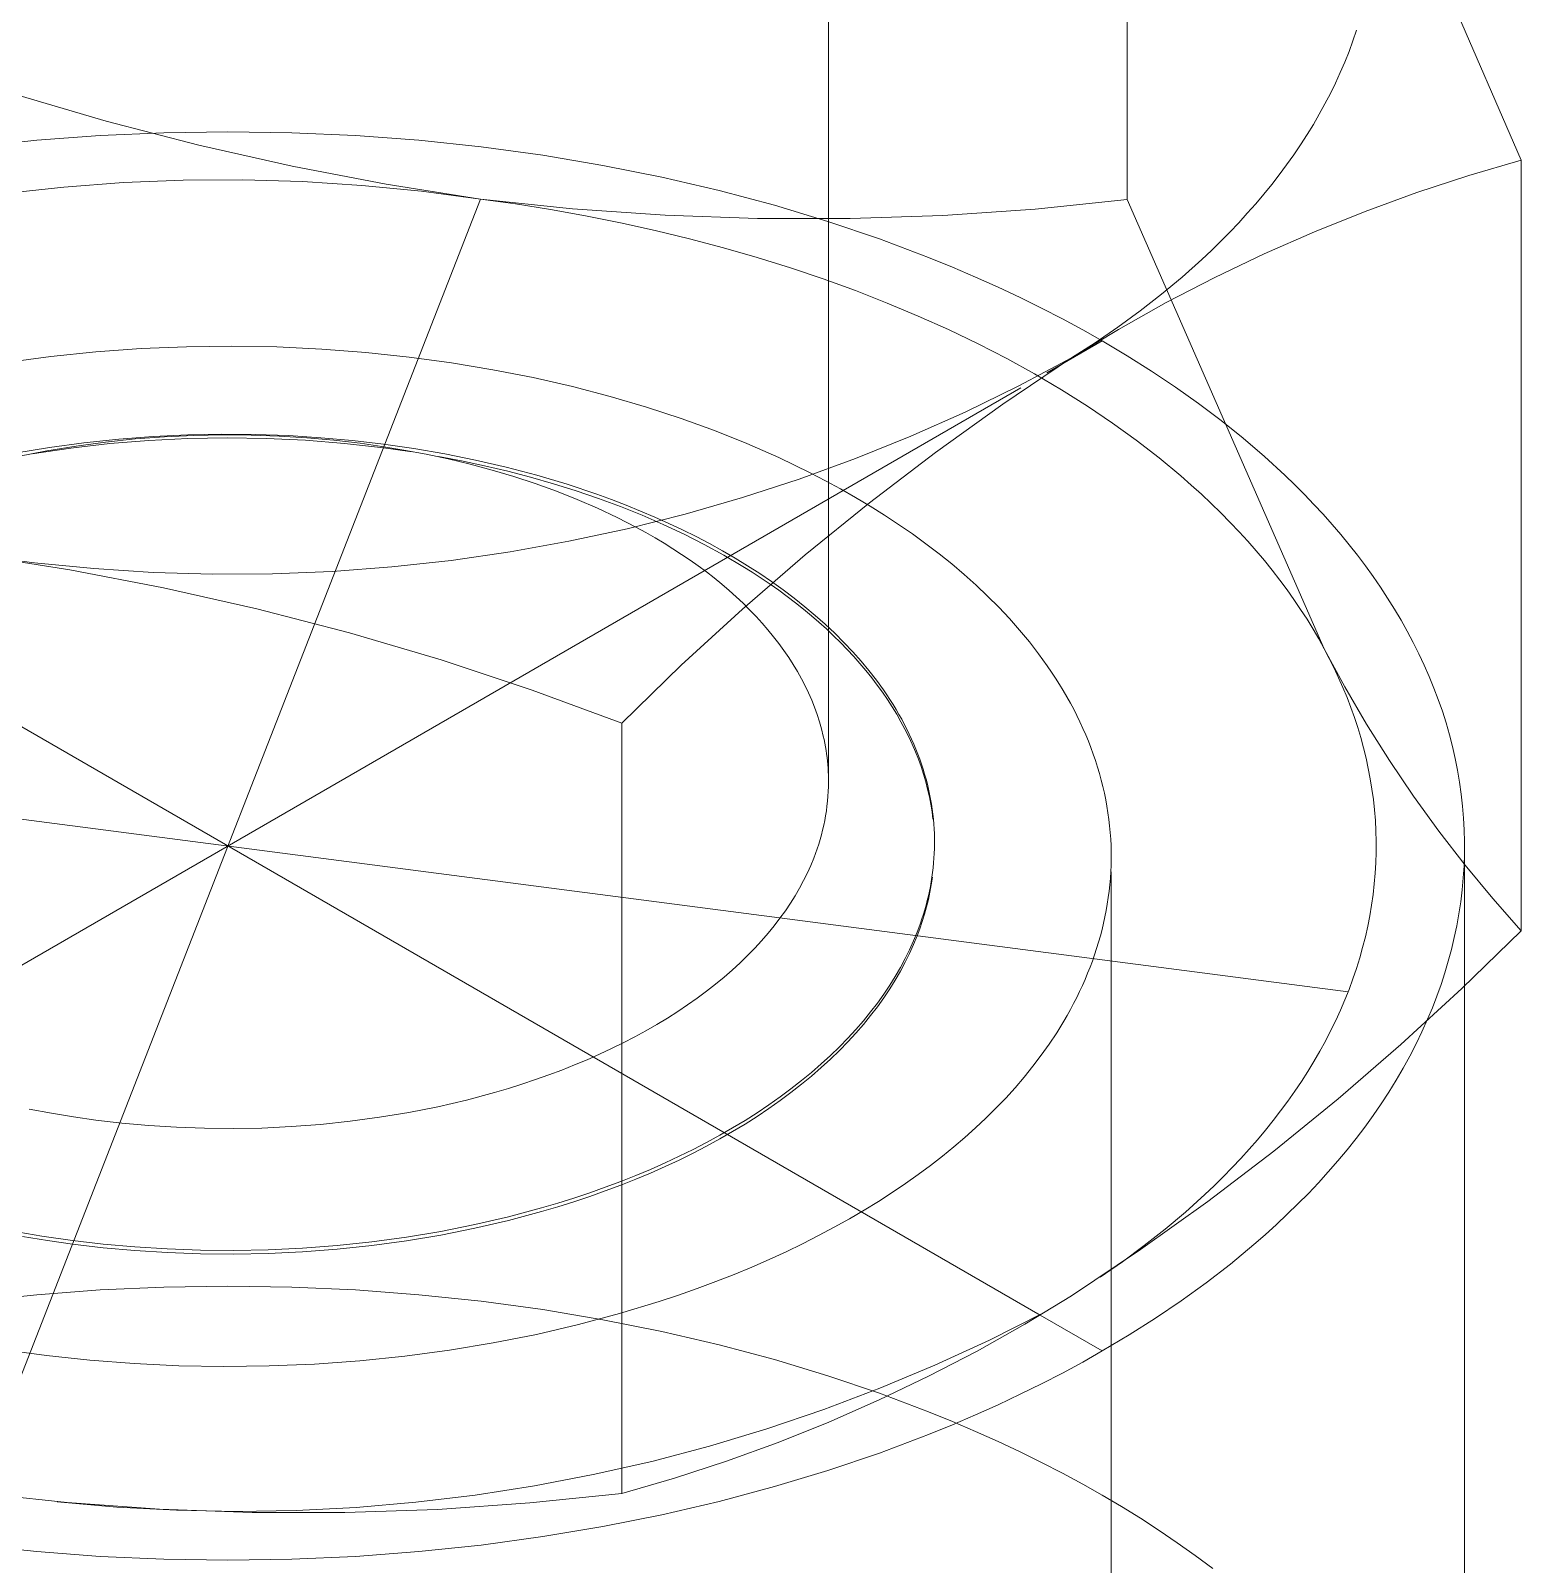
# Model space of a CAD drawing. Header units: inches. Extents: x -14 to 184, y -4 to 134.
# Drawn here: x 175.6001 to 175.9323, y 62.6369 to 62.9785 of the extents above; entities that cross this region are included whole.
import ezdxf

# ---------------------------------------------------------------- set-up
doc = ezdxf.new("R2010")
doc.units = ezdxf.units.IN
doc.linetypes.add('HIDDEN', pattern=[1.905, 1.27, -0.635])
doc.layers.add('ZANO_R', color=7, linetype='Continuous', lineweight=0)
doc.layers.add('ZANO_R_przerywana', color=250, linetype='HIDDEN', lineweight=0)

msp = doc.modelspace()

# ---------------------------------------------------------------- linework, layer by layer
at = {"layer": 'ZANO_R'}
for p, q in [((175.7779, 63.13464), (175.7779, 62.81123)), ((175.84448, 63.11254), (175.84448, 62.94092)), ((175.93229, 62.94965), (175.89073, 63.04535)), ((175.89476, 62.97625), (175.89389, 62.97389)), ((175.89556, 62.97862), (175.89476, 62.97625)), ((175.89389, 62.97389), (175.89295, 62.97153)), ((175.89194, 62.96919), (175.89087, 62.96685)), ((175.89295, 62.97153), (175.89194, 62.96919)), ((175.89087, 62.96685), (175.88973, 62.96453)), ((175.61692, 62.95839), (175.59648, 62.96442)), ((175.88853, 62.96222), (175.88727, 62.95992)), ((175.88973, 62.96453), (175.88853, 62.96222)), ((175.88727, 62.95992), (175.88594, 62.95763)), ((175.61558, 62.95517), (175.62978, 62.9558)), ((175.63756, 62.95303), (175.61692, 62.95839)), ((175.62978, 62.9558), (175.64404, 62.95602)), ((175.64404, 62.95602), (175.6583, 62.9558)), ((175.6583, 62.9558), (175.6725, 62.95517)), ((175.88454, 62.95537), (175.88309, 62.95311)), ((175.88594, 62.95763), (175.88454, 62.95537)), ((175.58757, 62.95264), (175.60149, 62.95411)), ((175.60149, 62.95411), (175.61558, 62.95517)), ((175.65836, 62.94835), (175.63756, 62.95303)), ((175.6725, 62.95517), (175.68659, 62.95411)), ((175.68659, 62.95411), (175.70051, 62.95264)), ((175.70051, 62.95264), (175.71421, 62.95077)), ((175.88309, 62.95311), (175.88157, 62.95087)), ((175.71421, 62.95077), (175.72764, 62.94852)), ((175.72764, 62.94852), (175.74075, 62.9459)), ((175.87999, 62.94865), (175.87836, 62.94645)), ((175.88157, 62.95087), (175.87999, 62.94865)), ((175.92057, 62.94624), (175.93229, 62.94965)), ((175.93229, 62.77803), (175.93229, 62.94965)), ((175.62077, 62.94468), (175.63406, 62.94521)), ((175.63406, 62.94521), (175.64736, 62.94529)), ((175.64736, 62.94529), (175.66065, 62.94491)), ((175.67929, 62.94435), (175.65836, 62.94835)), ((175.74075, 62.9459), (175.7535, 62.94293)), ((175.87836, 62.94645), (175.87666, 62.94427)), ((175.90897, 62.94245), (175.92057, 62.94624)), ((175.59428, 62.94224), (175.6075, 62.94368)), ((175.6075, 62.94368), (175.62077, 62.94468)), ((175.66065, 62.94491), (175.67393, 62.94407)), ((175.67393, 62.94407), (175.68717, 62.94278)), ((175.70035, 62.94103), (175.67929, 62.94435)), ((175.68717, 62.94278), (175.70035, 62.94103)), ((175.7535, 62.94293), (175.76585, 62.93963)), ((175.87491, 62.94211), (175.87309, 62.93997)), ((175.87666, 62.94427), (175.87491, 62.94211)), ((175.8975, 62.93828), (175.90897, 62.94245)), ((175.58773, 62.65278), (175.70035, 62.94103)), ((175.70035, 62.94103), (175.70816, 62.93994)), ((175.72088, 62.93886), (175.70035, 62.94103)), ((175.70816, 62.93994), (175.71596, 62.9387)), ((175.71596, 62.9387), (175.72375, 62.9373)), ((175.74147, 62.93741), (175.72088, 62.93886)), ((175.76585, 62.93963), (175.77777, 62.93603)), ((175.82395, 62.93878), (175.80336, 62.93736)), ((175.84448, 62.94092), (175.82395, 62.93878)), ((175.84448, 62.94092), (175.88839, 62.84081)), ((175.87309, 62.93997), (175.87123, 62.93784)), ((175.88617, 62.93374), (175.8975, 62.93828)), ((175.72375, 62.9373), (175.73151, 62.93575)), ((175.73151, 62.93575), (175.73923, 62.93405)), ((175.76209, 62.93667), (175.74147, 62.93741)), ((175.78273, 62.93666), (175.76209, 62.93667)), ((175.77777, 62.93603), (175.78923, 62.93215)), ((175.80336, 62.93736), (175.78273, 62.93666)), ((175.8693, 62.93575), (175.86733, 62.93367)), ((175.87123, 62.93784), (175.8693, 62.93575)), ((175.73923, 62.93405), (175.74689, 62.93219)), ((175.74689, 62.93219), (175.75449, 62.93018)), ((175.78923, 62.93215), (175.8002, 62.92801)), ((175.8653, 62.93162), (175.86322, 62.92959)), ((175.86733, 62.93367), (175.8653, 62.93162)), ((175.87499, 62.92884), (175.88617, 62.93374)), ((175.75449, 62.93018), (175.76201, 62.92802)), ((175.76201, 62.92802), (175.76943, 62.9257)), ((175.8002, 62.92801), (175.8055, 62.92585)), ((175.86322, 62.92959), (175.86109, 62.92758)), ((175.86398, 62.92356), (175.87499, 62.92884)), ((175.76943, 62.9257), (175.77674, 62.92323)), ((175.8055, 62.92585), (175.81067, 62.92364)), ((175.86109, 62.92758), (175.85668, 62.92365)), ((175.77674, 62.92323), (175.78394, 62.92062)), ((175.81067, 62.92364), (175.81571, 62.92138)), ((175.81571, 62.92138), (175.82061, 62.91907)), ((175.85668, 62.92365), (175.85209, 62.91982)), ((175.85315, 62.91794), (175.86398, 62.92356)), ((175.78394, 62.92062), (175.79099, 62.91786)), ((175.79099, 62.91786), (175.7979, 62.91496)), ((175.82061, 62.91907), (175.82539, 62.91671)), ((175.84251, 62.91196), (175.85315, 62.91794)), ((175.85209, 62.91982), (175.84732, 62.9161)), ((175.7979, 62.91496), (175.80465, 62.91193)), ((175.82539, 62.91671), (175.83003, 62.91432)), ((175.83003, 62.91432), (175.83454, 62.91188)), ((175.84732, 62.9161), (175.84239, 62.9125)), ((175.80465, 62.91193), (175.81123, 62.90876)), ((175.83207, 62.90563), (175.84251, 62.91196)), ((175.83454, 62.91188), (175.83891, 62.90941)), ((175.84239, 62.9125), (175.8373, 62.909)), ((175.61462, 62.90697), (175.62471, 62.90769)), ((175.62471, 62.90769), (175.63484, 62.90812)), ((175.63484, 62.90812), (175.64494, 62.90824)), ((175.64494, 62.90824), (175.65499, 62.90807)), ((175.65499, 62.90807), (175.66495, 62.9076)), ((175.66495, 62.9076), (175.67477, 62.90685)), ((175.81123, 62.90876), (175.81762, 62.90547)), ((175.82654, 62.90227), (175.83891, 62.90941)), ((175.8373, 62.909), (175.83207, 62.90563)), ((175.83891, 62.90941), (175.84445, 62.90612)), ((175.59466, 62.90461), (175.60459, 62.90594)), ((175.60459, 62.90594), (175.61462, 62.90697)), ((175.67477, 62.90685), (175.68443, 62.90582)), ((175.68443, 62.90582), (175.69389, 62.90454)), ((175.69389, 62.90454), (175.70312, 62.903)), ((175.81673, 62.89534), (175.83207, 62.90563)), ((175.81762, 62.90547), (175.82382, 62.90205)), ((175.83207, 62.90563), (175.82032, 62.8994)), ((175.84445, 62.90612), (175.84988, 62.9027)), ((175.46426, 62.9007), (175.82506, 62.6924)), ((175.70312, 62.903), (175.71211, 62.90123)), ((175.71211, 62.90123), (175.72081, 62.89924)), ((175.82382, 62.90205), (175.82982, 62.89852)), ((175.84988, 62.9027), (175.8552, 62.89915)), ((175.45318, 62.68671), (175.82079, 62.89895)), ((175.72081, 62.89924), (175.72922, 62.89705)), ((175.82032, 62.8994), (175.80836, 62.89358)), ((175.82982, 62.89852), (175.8356, 62.89487)), ((175.8552, 62.89915), (175.86038, 62.89547)), ((175.72922, 62.89705), (175.73731, 62.89467)), ((175.73731, 62.89467), (175.74508, 62.89213)), ((175.80171, 62.88459), (175.81673, 62.89534)), ((175.8356, 62.89487), (175.84115, 62.89113)), ((175.86038, 62.89547), (175.86543, 62.89166)), ((175.74508, 62.89213), (175.75251, 62.88943)), ((175.80836, 62.89358), (175.79621, 62.88818)), ((175.84115, 62.89113), (175.84648, 62.88729)), ((175.86543, 62.89166), (175.87032, 62.88773)), ((175.61679, 62.88689), (175.61023, 62.886)), ((175.61971, 62.88755), (175.61198, 62.88674)), ((175.62336, 62.88758), (175.61679, 62.88689)), ((175.62643, 62.88725), (175.61773, 62.88654)), ((175.62742, 62.88813), (175.61971, 62.88755)), ((175.62992, 62.88808), (175.62336, 62.88758)), ((175.63515, 62.88768), (175.62643, 62.88725)), ((175.63509, 62.8885), (175.62742, 62.88813)), ((175.63643, 62.88838), (175.62992, 62.88808)), ((175.64267, 62.88864), (175.63509, 62.8885)), ((175.64387, 62.88783), (175.63515, 62.88768)), ((175.64288, 62.88851), (175.63643, 62.88838)), ((175.65016, 62.88857), (175.64267, 62.88864)), ((175.64924, 62.88845), (175.64288, 62.88851)), ((175.6526, 62.88769), (175.64387, 62.88783)), ((175.65551, 62.88823), (175.64924, 62.88845)), ((175.65753, 62.88831), (175.65016, 62.88857)), ((175.66132, 62.88728), (175.6526, 62.88769)), ((175.66164, 62.88784), (175.65551, 62.88823)), ((175.66475, 62.88785), (175.65753, 62.88831)), ((175.67002, 62.88658), (175.66132, 62.88728)), ((175.66765, 62.8873), (175.66164, 62.88784)), ((175.67181, 62.88722), (175.66475, 62.88785)), ((175.6735, 62.88661), (175.66765, 62.8873)), ((175.67869, 62.88641), (175.67181, 62.88722)), ((175.75251, 62.88943), (175.75973, 62.88655)), ((175.79621, 62.88818), (175.78388, 62.88319)), ((175.84648, 62.88729), (175.85156, 62.88336)), ((175.87032, 62.88773), (175.87505, 62.88367)), ((175.60427, 62.88569), (175.59659, 62.88442)), ((175.60371, 62.88492), (175.59724, 62.88363)), ((175.60906, 62.88554), (175.60042, 62.88427)), ((175.61023, 62.886), (175.60371, 62.88492)), ((175.61198, 62.88674), (175.60427, 62.88569)), ((175.61773, 62.88654), (175.60906, 62.88554)), ((175.67869, 62.8856), (175.67002, 62.88658)), ((175.67838, 62.88592), (175.6735, 62.88661)), ((175.68329, 62.88511), (175.67838, 62.88592)), ((175.68551, 62.88543), (175.67869, 62.88641)), ((175.68509, 62.88468), (175.67869, 62.8856)), ((175.68821, 62.88418), (175.68329, 62.88511)), ((175.69236, 62.88426), (175.68551, 62.88543)), ((175.69313, 62.88313), (175.68821, 62.88418)), ((175.69611, 62.88271), (175.69096, 62.8837)), ((175.69922, 62.88288), (175.69236, 62.88426)), ((175.75973, 62.88655), (175.76683, 62.88342)), ((175.78702, 62.87338), (175.80171, 62.88459)), ((175.87505, 62.88367), (175.8796, 62.8795)), ((175.69803, 62.88194), (175.69313, 62.88313)), ((175.70126, 62.88161), (175.69611, 62.88271)), ((175.70291, 62.88063), (175.69803, 62.88194)), ((175.70607, 62.88129), (175.69922, 62.88288)), ((175.7064, 62.88039), (175.70126, 62.88161)), ((175.70775, 62.87919), (175.70291, 62.88063)), ((175.71288, 62.8795), (175.70607, 62.88129)), ((175.71151, 62.87906), (175.7064, 62.88039)), ((175.76683, 62.88342), (175.77034, 62.88177)), ((175.77034, 62.88177), (175.7738, 62.88006)), ((175.78388, 62.88319), (175.77138, 62.87863)), ((175.7738, 62.88006), (175.77722, 62.87828)), ((175.85156, 62.88336), (175.85641, 62.87934)), ((175.71254, 62.87762), (175.70775, 62.87919)), ((175.7166, 62.8776), (175.71151, 62.87906)), ((175.71725, 62.87593), (175.71254, 62.87762)), ((175.71963, 62.87748), (175.71288, 62.8795)), ((175.72163, 62.87602), (175.7166, 62.8776)), ((175.72628, 62.87526), (175.71963, 62.87748)), ((175.77138, 62.87863), (175.75874, 62.87451)), ((175.77722, 62.87828), (175.78059, 62.87645)), ((175.85641, 62.87934), (175.85873, 62.87731)), ((175.85873, 62.87731), (175.861, 62.87526)), ((175.8796, 62.8795), (175.8818, 62.87736)), ((175.8818, 62.87736), (175.88396, 62.8752)), ((175.72188, 62.8741), (175.71725, 62.87593)), ((175.72661, 62.87433), (175.72163, 62.87602)), ((175.72641, 62.87214), (175.72188, 62.8741)), ((175.72956, 62.87407), (175.72628, 62.87526)), ((175.73152, 62.87251), (175.72661, 62.87433)), ((175.73281, 62.87282), (175.72956, 62.87407)), ((175.75874, 62.87451), (175.74596, 62.87082)), ((175.77268, 62.86174), (175.78702, 62.87338)), ((175.78059, 62.87645), (175.78391, 62.87456)), ((175.78391, 62.87456), (175.78718, 62.87261)), ((175.861, 62.87526), (175.8632, 62.87319)), ((175.88396, 62.8752), (175.88606, 62.87301)), ((175.73083, 62.87007), (175.72641, 62.87214)), ((175.73298, 62.86898), (175.73083, 62.87007)), ((175.73635, 62.87057), (175.73152, 62.87251)), ((175.73602, 62.87152), (175.73281, 62.87282)), ((175.74596, 62.87082), (175.73306, 62.86757)), ((175.73918, 62.87017), (175.73602, 62.87152)), ((175.74108, 62.86851), (175.73635, 62.87057)), ((175.74231, 62.86877), (175.73918, 62.87017)), ((175.78718, 62.87261), (175.79038, 62.8706)), ((175.79038, 62.8706), (175.79352, 62.86854)), ((175.8632, 62.87319), (175.86534, 62.8711)), ((175.86534, 62.8711), (175.86741, 62.869)), ((175.88606, 62.87301), (175.88811, 62.87079)), ((175.88811, 62.87079), (175.89011, 62.86855)), ((175.73306, 62.86757), (175.72006, 62.86477)), ((175.73511, 62.86787), (175.73298, 62.86898)), ((175.7372, 62.86672), (175.73511, 62.86787)), ((175.73925, 62.86555), (175.7372, 62.86672)), ((175.7457, 62.86634), (175.74108, 62.86851)), ((175.74538, 62.86732), (175.74231, 62.86877)), ((175.7484, 62.86581), (175.74538, 62.86732)), ((175.79352, 62.86854), (175.7966, 62.86642)), ((175.7966, 62.86642), (175.7996, 62.86424)), ((175.86741, 62.869), (175.86941, 62.86689)), ((175.86941, 62.86689), (175.87136, 62.86477)), ((175.89011, 62.86855), (175.89206, 62.86628)), ((175.72006, 62.86477), (175.70696, 62.86242)), ((175.74126, 62.86435), (175.73925, 62.86555)), ((175.74323, 62.86312), (175.74126, 62.86435)), ((175.74516, 62.86187), (175.74323, 62.86312)), ((175.75021, 62.86406), (175.7457, 62.86634)), ((175.75136, 62.86426), (175.7484, 62.86581)), ((175.75458, 62.86166), (175.75021, 62.86406)), ((175.75427, 62.86266), (175.75136, 62.86426)), ((175.7996, 62.86424), (175.80252, 62.86201)), ((175.87136, 62.86477), (175.87323, 62.86263)), ((175.89206, 62.86628), (175.89395, 62.86398)), ((175.89395, 62.86398), (175.89578, 62.86166)), ((175.58773, 62.86172), (175.60879, 62.85841)), ((175.60092, 62.85998), (175.58773, 62.86172)), ((175.61415, 62.85868), (175.60092, 62.85998)), ((175.6938, 62.86052), (175.68058, 62.85907)), ((175.70696, 62.86242), (175.6938, 62.86052)), ((175.74704, 62.86059), (175.74516, 62.86187)), ((175.74888, 62.85928), (175.74704, 62.86059)), ((175.75711, 62.86101), (175.75427, 62.86266)), ((175.75881, 62.85916), (175.75458, 62.86166)), ((175.75988, 62.85931), (175.75711, 62.86101)), ((175.7587, 62.84967), (175.77268, 62.86174)), ((175.80252, 62.86201), (175.80536, 62.85972)), ((175.80536, 62.85972), (175.80812, 62.85738)), ((175.87323, 62.86263), (175.87504, 62.86048)), ((175.87504, 62.86048), (175.87679, 62.85832)), ((175.89578, 62.86166), (175.89755, 62.85931)), ((175.60879, 62.85841), (175.62973, 62.85441)), ((175.62743, 62.85785), (175.61415, 62.85868)), ((175.64072, 62.85747), (175.62743, 62.85785)), ((175.65402, 62.85754), (175.64072, 62.85747)), ((175.66731, 62.85808), (175.65402, 62.85754)), ((175.68058, 62.85907), (175.66731, 62.85808)), ((175.75067, 62.85795), (175.74888, 62.85928)), ((175.7524, 62.8566), (175.75067, 62.85795)), ((175.75409, 62.85522), (175.7524, 62.8566)), ((175.76087, 62.85787), (175.75881, 62.85916)), ((175.76259, 62.85757), (175.75988, 62.85931)), ((175.76288, 62.85656), (175.76087, 62.85787)), ((175.76522, 62.85579), (175.76259, 62.85757)), ((175.76486, 62.85522), (175.76288, 62.85656)), ((175.80812, 62.85738), (175.81079, 62.85499)), ((175.87679, 62.85832), (175.87847, 62.85615)), ((175.87847, 62.85615), (175.88008, 62.85398)), ((175.89755, 62.85931), (175.89926, 62.85694)), ((175.89926, 62.85694), (175.90091, 62.85454)), ((175.62973, 62.85441), (175.65052, 62.84973)), ((175.75573, 62.85382), (175.75409, 62.85522)), ((175.75732, 62.8524), (175.75573, 62.85382)), ((175.76679, 62.85386), (175.76486, 62.85522)), ((175.76777, 62.85397), (175.76522, 62.85579)), ((175.76868, 62.85248), (175.76679, 62.85386)), ((175.77025, 62.8521), (175.76777, 62.85397)), ((175.81079, 62.85499), (175.81336, 62.85256)), ((175.88008, 62.85398), (175.88163, 62.8518)), ((175.90091, 62.85454), (175.9025, 62.85213)), ((175.65052, 62.84973), (175.67116, 62.84437)), ((175.74508, 62.83719), (175.7587, 62.84967)), ((175.75885, 62.85097), (175.75732, 62.8524)), ((175.76032, 62.84951), (175.75885, 62.85097)), ((175.76174, 62.84803), (175.76032, 62.84951)), ((175.77052, 62.85107), (175.76868, 62.85248)), ((175.77264, 62.8502), (175.77025, 62.8521)), ((175.77232, 62.84964), (175.77052, 62.85107)), ((175.77407, 62.8482), (175.77232, 62.84964)), ((175.77495, 62.84826), (175.77264, 62.8502)), ((175.81336, 62.85256), (175.81584, 62.85007)), ((175.81584, 62.85007), (175.81822, 62.84754)), ((175.88163, 62.8518), (175.88311, 62.84961)), ((175.88311, 62.84961), (175.88453, 62.84741)), ((175.9025, 62.85213), (175.90402, 62.84969)), ((175.90402, 62.84969), (175.90548, 62.84723)), ((175.7631, 62.84654), (175.76174, 62.84803)), ((175.76441, 62.84504), (175.7631, 62.84654)), ((175.77577, 62.84673), (175.77407, 62.8482)), ((175.77717, 62.84629), (175.77495, 62.84826)), ((175.77742, 62.84524), (175.77577, 62.84673)), ((175.7793, 62.84428), (175.77717, 62.84629)), ((175.81822, 62.84754), (175.82049, 62.84497)), ((175.88453, 62.84741), (175.88588, 62.84522)), ((175.90548, 62.84723), (175.90688, 62.84475)), ((175.67116, 62.84437), (175.69161, 62.83834)), ((175.76565, 62.84352), (175.76441, 62.84504)), ((175.76684, 62.84198), (175.76565, 62.84352)), ((175.77903, 62.84373), (175.77742, 62.84524)), ((175.78058, 62.84221), (175.77903, 62.84373)), ((175.78134, 62.84225), (175.7793, 62.84428)), ((175.82049, 62.84497), (175.82266, 62.84236)), ((175.88588, 62.84522), (175.88716, 62.84301)), ((175.88716, 62.84301), (175.88839, 62.84081)), ((175.90688, 62.84475), (175.9082, 62.84225)), ((175.76797, 62.84044), (175.76684, 62.84198)), ((175.76903, 62.83888), (175.76797, 62.84044)), ((175.78207, 62.84067), (175.78058, 62.84221)), ((175.78329, 62.84018), (175.78134, 62.84225)), ((175.78352, 62.83912), (175.78207, 62.84067)), ((175.78515, 62.83809), (175.78329, 62.84018)), ((175.78491, 62.83755), (175.78352, 62.83912)), ((175.82266, 62.84236), (175.82472, 62.8397)), ((175.82472, 62.8397), (175.82666, 62.83701)), ((175.88839, 62.84081), (175.8895, 62.83868)), ((175.88839, 62.84081), (175.89294, 62.83235)), ((175.9082, 62.84225), (175.90946, 62.83973)), ((175.90946, 62.83973), (175.91065, 62.8372)), ((175.69161, 62.83834), (175.71185, 62.83164)), ((175.73186, 62.82429), (175.74508, 62.83719)), ((175.77004, 62.83732), (175.76903, 62.83888)), ((175.77099, 62.83574), (175.77004, 62.83732)), ((175.77187, 62.83416), (175.77099, 62.83574)), ((175.78625, 62.83596), (175.78491, 62.83755)), ((175.7869, 62.83598), (175.78515, 62.83809)), ((175.78753, 62.83437), (175.78625, 62.83596)), ((175.78856, 62.83384), (175.7869, 62.83598)), ((175.82666, 62.83701), (175.82759, 62.83565)), ((175.82759, 62.83565), (175.82849, 62.83429)), ((175.8895, 62.83868), (175.89057, 62.83653)), ((175.89057, 62.83653), (175.89158, 62.83436)), ((175.91065, 62.8372), (175.91177, 62.83465)), ((175.77269, 62.83257), (175.77187, 62.83416)), ((175.77345, 62.83098), (175.77269, 62.83257)), ((175.78876, 62.83276), (175.78753, 62.83437)), ((175.79012, 62.83168), (175.78856, 62.83384)), ((175.78993, 62.83114), (175.78876, 62.83276)), ((175.82849, 62.83429), (175.82936, 62.83291)), ((175.82936, 62.83291), (175.8302, 62.83153)), ((175.89158, 62.83436), (175.89255, 62.83218)), ((175.89294, 62.83235), (175.89777, 62.82405)), ((175.91177, 62.83465), (175.91281, 62.83208)), ((175.39441, 62.82942), (175.89367, 62.76439)), ((175.71185, 62.83164), (175.73186, 62.82429)), ((175.77415, 62.82939), (175.77345, 62.83098)), ((175.77479, 62.82779), (175.77415, 62.82939)), ((175.79105, 62.82951), (175.78993, 62.83114)), ((175.79087, 62.8306), (175.79012, 62.83168)), ((175.79158, 62.82951), (175.79087, 62.8306)), ((175.7921, 62.82787), (175.79105, 62.82951)), ((175.79228, 62.82842), (175.79158, 62.82951)), ((175.8302, 62.83153), (175.83101, 62.83014)), ((175.83101, 62.83014), (175.83179, 62.82875)), ((175.89255, 62.83218), (175.89345, 62.82998)), ((175.89345, 62.82998), (175.8943, 62.82777)), ((175.91281, 62.83208), (175.91379, 62.8295)), ((175.91379, 62.8295), (175.91469, 62.82691)), ((175.77537, 62.82619), (175.77479, 62.82779)), ((175.77588, 62.82459), (175.77537, 62.82619)), ((175.79311, 62.82623), (175.7921, 62.82787)), ((175.79294, 62.82732), (175.79228, 62.82842)), ((175.79359, 62.82622), (175.79294, 62.82732)), ((175.79405, 62.82458), (175.79311, 62.82623)), ((175.7942, 62.82512), (175.79359, 62.82622)), ((175.83179, 62.82875), (175.83254, 62.82735)), ((175.83254, 62.82735), (175.83326, 62.82594)), ((175.83326, 62.82594), (175.83394, 62.82452)), ((175.8943, 62.82777), (175.8951, 62.82554)), ((175.8951, 62.82554), (175.89583, 62.82329)), ((175.91469, 62.82691), (175.91552, 62.8243)), ((175.73186, 62.65267), (175.73186, 62.82429)), ((175.77634, 62.82299), (175.77588, 62.82459)), ((175.77674, 62.82139), (175.77634, 62.82299)), ((175.79494, 62.82292), (175.79405, 62.82458)), ((175.79479, 62.82401), (175.7942, 62.82512)), ((175.79536, 62.82291), (175.79479, 62.82401)), ((175.79577, 62.82125), (175.79494, 62.82292)), ((175.7959, 62.8218), (175.79536, 62.82291)), ((175.83394, 62.82452), (175.8346, 62.8231)), ((175.8346, 62.8231), (175.83522, 62.82168)), ((175.89583, 62.82329), (175.89651, 62.82104)), ((175.89777, 62.82405), (175.90288, 62.81592)), ((175.91552, 62.8243), (175.91627, 62.82168)), ((175.77691, 62.82059), (175.77674, 62.82139)), ((175.77707, 62.81979), (175.77691, 62.82059)), ((175.77722, 62.819), (175.77707, 62.81979)), ((175.77735, 62.8182), (175.77722, 62.819)), ((175.79654, 62.81959), (175.79577, 62.82125)), ((175.79642, 62.82069), (175.7959, 62.8218)), ((175.79691, 62.81957), (175.79642, 62.82069)), ((175.79726, 62.81791), (175.79654, 62.81959)), ((175.79737, 62.81846), (175.79691, 62.81957)), ((175.83522, 62.82168), (175.83581, 62.82024)), ((175.83581, 62.82024), (175.83637, 62.81881)), ((175.83637, 62.81881), (175.8369, 62.81737)), ((175.89651, 62.82104), (175.89713, 62.81877)), ((175.89713, 62.81877), (175.89769, 62.81648)), ((175.91627, 62.82168), (175.91695, 62.81905)), ((175.91695, 62.81905), (175.91755, 62.81642)), ((175.77747, 62.81741), (175.77735, 62.8182)), ((175.77757, 62.81662), (175.77747, 62.81741)), ((175.77766, 62.81583), (175.77757, 62.81662)), ((175.77774, 62.81504), (175.77766, 62.81583)), ((175.79792, 62.81624), (175.79726, 62.81791)), ((175.79781, 62.81734), (175.79737, 62.81846)), ((175.79822, 62.81623), (175.79781, 62.81734)), ((175.79852, 62.81457), (175.79792, 62.81624)), ((175.79861, 62.81511), (175.79822, 62.81623)), ((175.8369, 62.81737), (175.83739, 62.81593)), ((175.83739, 62.81593), (175.83785, 62.81448)), ((175.89769, 62.81648), (175.89819, 62.81419)), ((175.90288, 62.81592), (175.90825, 62.80796)), ((175.91755, 62.81642), (175.91808, 62.81377)), ((175.7778, 62.81425), (175.77774, 62.81504)), ((175.77784, 62.81346), (175.7778, 62.81425)), ((175.77788, 62.81268), (175.77784, 62.81346)), ((175.77789, 62.8119), (175.77788, 62.81268)), ((175.79907, 62.81289), (175.79852, 62.81457)), ((175.79898, 62.814), (175.79861, 62.81511)), ((175.79932, 62.81288), (175.79898, 62.814)), ((175.79956, 62.81122), (175.79907, 62.81289)), ((175.79963, 62.81177), (175.79932, 62.81288)), ((175.79992, 62.81065), (175.79963, 62.81177)), ((175.83785, 62.81448), (175.83828, 62.81303)), ((175.83828, 62.81303), (175.83868, 62.81158)), ((175.89819, 62.81419), (175.89863, 62.81189)), ((175.89863, 62.81189), (175.899, 62.80957)), ((175.91808, 62.81377), (175.91853, 62.81112)), ((175.77777, 62.80797), (175.77784, 62.80906)), ((175.77784, 62.80906), (175.77788, 62.81014)), ((175.77788, 62.81014), (175.7779, 62.81123)), ((175.79999, 62.80954), (175.79956, 62.81122)), ((175.80019, 62.80954), (175.79992, 62.81065)), ((175.80037, 62.80787), (175.79999, 62.80954)), ((175.80043, 62.80843), (175.80019, 62.80954)), ((175.80064, 62.80731), (175.80043, 62.80843)), ((175.83868, 62.81158), (175.83904, 62.81012)), ((175.83904, 62.81012), (175.83938, 62.80867)), ((175.83938, 62.80867), (175.83967, 62.80721)), ((175.899, 62.80957), (175.89932, 62.80725)), ((175.91853, 62.81112), (175.9189, 62.80846)), ((175.9189, 62.80846), (175.9192, 62.80579)), ((175.77742, 62.80472), (175.77756, 62.8058)), ((175.77756, 62.8058), (175.77768, 62.80689)), ((175.77768, 62.80689), (175.77777, 62.80797)), ((175.8007, 62.8062), (175.80037, 62.80787)), ((175.80083, 62.80621), (175.80064, 62.80731)), ((175.80097, 62.80454), (175.8007, 62.8062)), ((175.801, 62.8051), (175.80083, 62.80621)), ((175.80115, 62.80399), (175.801, 62.8051)), ((175.83967, 62.80721), (175.83994, 62.80575)), ((175.83994, 62.80575), (175.84017, 62.80429)), ((175.89932, 62.80725), (175.89957, 62.80492)), ((175.89957, 62.80492), (175.89976, 62.80258)), ((175.90825, 62.80796), (175.91388, 62.80018)), ((175.9192, 62.80579), (175.91942, 62.80313)), ((175.77659, 62.80044), (175.77684, 62.8015)), ((175.77684, 62.8015), (175.77706, 62.80257)), ((175.77706, 62.80257), (175.77725, 62.80364)), ((175.77725, 62.80364), (175.77742, 62.80472)), ((175.80118, 62.80288), (175.80097, 62.80454)), ((175.80127, 62.80289), (175.80115, 62.80399)), ((175.80136, 62.80179), (175.80127, 62.80289)), ((175.80144, 62.80069), (175.80136, 62.80179)), ((175.84017, 62.80429), (175.84037, 62.80283)), ((175.84037, 62.80283), (175.84054, 62.80137)), ((175.89976, 62.80258), (175.89988, 62.80024)), ((175.91942, 62.80313), (175.91956, 62.80046)), ((175.77571, 62.79729), (175.77603, 62.79833)), ((175.77603, 62.79833), (175.77632, 62.79938)), ((175.77632, 62.79938), (175.77659, 62.80044)), ((175.80149, 62.7996), (175.80144, 62.80069)), ((175.80152, 62.79851), (175.80149, 62.7996)), ((175.80152, 62.79742), (175.80152, 62.79851)), ((175.84054, 62.80137), (175.84068, 62.79991)), ((175.84068, 62.79991), (175.84078, 62.79845)), ((175.84078, 62.79845), (175.84085, 62.79699)), ((175.89988, 62.80024), (175.89994, 62.79789)), ((175.91388, 62.80018), (175.91977, 62.79259)), ((175.91956, 62.80046), (175.91963, 62.79779)), ((175.77462, 62.79422), (175.77501, 62.79523)), ((175.77501, 62.79523), (175.77537, 62.79625)), ((175.77537, 62.79625), (175.77571, 62.79729)), ((175.8014, 62.79419), (175.80146, 62.79526)), ((175.80146, 62.79526), (175.8015, 62.79634)), ((175.8015, 62.79634), (175.80152, 62.79742)), ((175.84085, 62.79699), (175.84088, 62.79553)), ((175.84088, 62.79553), (175.84089, 62.79407)), ((175.89994, 62.79554), (175.89987, 62.79318)), ((175.89994, 62.79789), (175.89994, 62.79554)), ((175.91961, 62.79511), (175.91952, 62.79244)), ((175.91963, 62.79779), (175.91961, 62.79511)), ((175.91963, 62.53974), (175.91963, 62.7969)), ((175.77318, 62.79088), (175.77393, 62.79255)), ((175.77393, 62.79255), (175.77462, 62.79422)), ((175.80109, 62.79099), (175.80121, 62.79205)), ((175.80121, 62.79205), (175.80132, 62.79312)), ((175.80132, 62.79312), (175.8014, 62.79419)), ((175.84086, 62.79262), (175.8408, 62.79116)), ((175.84089, 62.79407), (175.84086, 62.79262)), ((175.89987, 62.79318), (175.89973, 62.79082)), ((175.91952, 62.79244), (175.91935, 62.78977)), ((175.91977, 62.79259), (175.92591, 62.7852)), ((175.77144, 62.78751), (175.77235, 62.7892)), ((175.77235, 62.7892), (175.77318, 62.79088)), ((175.80038, 62.7868), (175.80059, 62.78784)), ((175.8005, 62.7866), (175.8008, 62.78825)), ((175.80059, 62.78784), (175.80078, 62.78888)), ((175.80078, 62.78888), (175.80094, 62.78993)), ((175.8008, 62.78825), (175.80106, 62.78992)), ((175.80094, 62.78993), (175.80109, 62.79099)), ((175.84059, 62.78827), (175.84043, 62.78683)), ((175.84071, 62.78972), (175.84059, 62.78827)), ((175.8408, 62.79116), (175.84071, 62.78972)), ((175.84089, 62.79116), (175.84089, 62.70236)), ((175.89953, 62.78846), (175.89926, 62.7861)), ((175.89973, 62.79082), (175.89953, 62.78846)), ((175.91935, 62.78977), (175.91911, 62.78711)), ((175.76941, 62.78415), (175.77047, 62.78583)), ((175.77047, 62.78583), (175.77144, 62.78751)), ((175.79964, 62.78371), (175.79991, 62.78474)), ((175.79975, 62.78331), (175.80015, 62.78495)), ((175.79991, 62.78474), (175.80015, 62.78576)), ((175.80015, 62.78576), (175.80038, 62.7868)), ((175.80015, 62.78495), (175.8005, 62.7866)), ((175.84024, 62.78539), (175.84003, 62.78395)), ((175.84043, 62.78683), (175.84024, 62.78539)), ((175.89926, 62.7861), (175.89893, 62.78374)), ((175.91879, 62.78444), (175.91838, 62.78179)), ((175.91911, 62.78711), (175.91879, 62.78444)), ((175.92591, 62.7852), (175.93229, 62.77803)), ((175.76708, 62.78079), (175.76828, 62.78247)), ((175.76828, 62.78247), (175.76941, 62.78415)), ((175.79873, 62.78068), (175.79905, 62.78169)), ((175.7988, 62.78007), (175.7993, 62.78168)), ((175.79905, 62.78169), (175.79936, 62.7827)), ((175.7993, 62.78168), (175.79975, 62.78331)), ((175.79936, 62.7827), (175.79964, 62.78371)), ((175.8395, 62.7811), (175.83919, 62.77967)), ((175.83978, 62.78252), (175.8395, 62.7811)), ((175.84003, 62.78395), (175.83978, 62.78252)), ((175.89853, 62.78137), (175.89806, 62.77901)), ((175.89893, 62.78374), (175.89853, 62.78137)), ((175.91838, 62.78179), (175.91791, 62.77914)), ((175.76443, 62.77744), (175.76579, 62.77911)), ((175.76579, 62.77911), (175.76708, 62.78079)), ((175.79685, 62.77575), (175.79766, 62.77771)), ((175.79766, 62.77771), (175.79804, 62.7787)), ((175.79766, 62.7769), (175.79825, 62.77847)), ((175.79804, 62.7787), (175.79839, 62.77969)), ((175.79825, 62.77847), (175.7988, 62.78007)), ((175.79839, 62.77969), (175.79873, 62.78068)), ((175.83885, 62.77826), (175.83848, 62.77685)), ((175.83919, 62.77967), (175.83885, 62.77826)), ((175.89806, 62.77901), (175.89753, 62.77666)), ((175.91791, 62.77914), (175.91735, 62.77649)), ((175.93229, 62.77803), (175.91906, 62.76513)), ((175.75987, 62.77249), (175.76147, 62.77413)), ((175.76147, 62.77413), (175.76299, 62.77578)), ((175.76299, 62.77578), (175.76443, 62.77744)), ((175.79596, 62.77378), (175.79685, 62.77575)), ((175.79596, 62.77296), (175.79685, 62.77493)), ((175.79685, 62.77493), (175.79766, 62.7769)), ((175.83808, 62.77545), (175.83765, 62.77405)), ((175.83848, 62.77685), (175.83808, 62.77545)), ((175.89693, 62.7743), (175.89627, 62.77195)), ((175.89753, 62.77666), (175.89693, 62.7743)), ((175.91735, 62.77649), (175.91673, 62.77386)), ((175.75644, 62.76926), (175.7582, 62.77087)), ((175.7582, 62.77087), (175.75987, 62.77249)), ((175.79393, 62.76983), (175.79499, 62.7718)), ((175.79393, 62.76901), (175.79499, 62.77099)), ((175.79499, 62.7718), (175.79596, 62.77378)), ((175.79499, 62.77099), (175.79596, 62.77296)), ((175.8367, 62.77127), (175.83619, 62.7699)), ((175.83719, 62.77266), (175.8367, 62.77127)), ((175.83765, 62.77405), (175.83719, 62.77266)), ((175.89627, 62.77195), (175.89554, 62.76961)), ((175.91602, 62.77123), (175.91524, 62.76862)), ((175.91673, 62.77386), (175.91602, 62.77123)), ((175.7527, 62.76609), (175.75461, 62.76766)), ((175.75461, 62.76766), (175.75644, 62.76926)), ((175.79154, 62.76586), (175.79278, 62.76784)), ((175.79278, 62.76784), (175.79393, 62.76983)), ((175.79278, 62.76703), (175.79393, 62.76901)), ((175.83564, 62.76853), (175.83507, 62.76716)), ((175.83619, 62.7699), (175.83564, 62.76853)), ((175.89554, 62.76961), (175.89475, 62.76727)), ((175.91524, 62.76862), (175.91439, 62.76602)), ((175.74864, 62.763), (175.75071, 62.76453)), ((175.75071, 62.76453), (175.7527, 62.76609)), ((175.78879, 62.76191), (175.79021, 62.76388)), ((175.79021, 62.76388), (175.79154, 62.76586)), ((175.79021, 62.76307), (175.79154, 62.76505)), ((175.79154, 62.76505), (175.79278, 62.76703)), ((175.83385, 62.76446), (175.8332, 62.76313)), ((175.83447, 62.76581), (175.83385, 62.76446)), ((175.83507, 62.76716), (175.83447, 62.76581)), ((175.89389, 62.76494), (175.89296, 62.76262)), ((175.89475, 62.76727), (175.89389, 62.76494)), ((175.91906, 62.76513), (175.90545, 62.75264)), ((175.91439, 62.76602), (175.91346, 62.76343)), ((175.74429, 62.76001), (175.7465, 62.76149)), ((175.7465, 62.76149), (175.74864, 62.763)), ((175.78728, 62.75994), (175.78879, 62.76191)), ((175.78728, 62.75912), (175.78879, 62.76109)), ((175.78879, 62.76109), (175.79021, 62.76307)), ((175.83182, 62.76048), (175.83109, 62.75917)), ((175.83252, 62.7618), (175.83182, 62.76048)), ((175.8332, 62.76313), (175.83252, 62.7618)), ((175.89296, 62.76262), (175.89197, 62.76031)), ((175.91246, 62.76085), (175.91139, 62.75829)), ((175.91346, 62.76343), (175.91246, 62.76085)), ((175.73722, 62.75574), (175.73964, 62.75713)), ((175.73964, 62.75713), (175.742, 62.75856)), ((175.742, 62.75856), (175.74429, 62.76001)), ((175.78398, 62.75602), (175.78568, 62.75798)), ((175.78398, 62.75521), (175.78568, 62.75716)), ((175.78568, 62.75798), (175.78728, 62.75994)), ((175.78568, 62.75716), (175.78728, 62.75912)), ((175.83033, 62.75787), (175.82875, 62.75529)), ((175.83109, 62.75917), (175.83033, 62.75787)), ((175.89092, 62.75801), (175.8898, 62.75572)), ((175.89197, 62.76031), (175.89092, 62.75801)), ((175.91139, 62.75829), (175.91015, 62.75553)), ((175.73216, 62.75305), (175.73472, 62.75438)), ((175.73472, 62.75438), (175.73722, 62.75574)), ((175.78032, 62.75215), (175.7822, 62.75408)), ((175.7822, 62.75408), (175.78398, 62.75602)), ((175.7822, 62.75327), (175.78398, 62.75521)), ((175.82875, 62.75529), (175.82707, 62.75276)), ((175.8898, 62.75572), (175.88862, 62.75344)), ((175.91015, 62.75553), (175.90883, 62.7528)), ((175.72411, 62.74929), (175.72685, 62.75051)), ((175.72685, 62.75051), (175.72954, 62.75176)), ((175.72954, 62.75176), (175.73216, 62.75305)), ((175.77628, 62.74835), (175.77834, 62.75024)), ((175.77834, 62.75024), (175.78032, 62.75215)), ((175.77834, 62.74942), (175.78032, 62.75134)), ((175.78032, 62.75134), (175.7822, 62.75327)), ((175.8253, 62.75027), (175.82345, 62.74782)), ((175.82707, 62.75276), (175.8253, 62.75027)), ((175.88738, 62.75117), (175.88607, 62.74892)), ((175.88862, 62.75344), (175.88738, 62.75117)), ((175.90545, 62.75264), (175.89147, 62.74057)), ((175.90883, 62.7528), (175.90743, 62.75008)), ((175.71555, 62.74589), (175.71845, 62.74698)), ((175.71845, 62.74698), (175.7213, 62.74812)), ((175.7213, 62.74812), (175.72411, 62.74929)), ((175.77412, 62.74647), (175.77628, 62.74835)), ((175.77412, 62.74565), (175.77628, 62.74753)), ((175.77628, 62.74753), (175.77834, 62.74942)), ((175.82345, 62.74782), (175.82151, 62.74541)), ((175.88607, 62.74892), (175.88471, 62.74668)), ((175.90595, 62.74739), (175.90439, 62.74472)), ((175.90743, 62.75008), (175.90595, 62.74739)), ((175.70655, 62.74289), (175.70959, 62.74384)), ((175.70959, 62.74384), (175.71259, 62.74485)), ((175.71259, 62.74485), (175.71555, 62.74589)), ((175.76953, 62.74279), (175.77187, 62.74462)), ((175.76953, 62.74197), (175.77187, 62.7438)), ((175.77187, 62.74462), (175.77412, 62.74647)), ((175.77187, 62.7438), (175.77412, 62.74565)), ((175.82151, 62.74541), (175.81949, 62.74305)), ((175.88328, 62.74445), (175.88179, 62.74225)), ((175.88471, 62.74668), (175.88328, 62.74445)), ((175.90439, 62.74472), (175.90275, 62.74207)), ((175.69084, 62.73882), (175.69722, 62.7403)), ((175.69722, 62.7403), (175.70348, 62.74198)), ((175.70348, 62.74198), (175.70655, 62.74289)), ((175.76458, 62.73921), (175.7671, 62.74099)), ((175.76458, 62.7384), (175.7671, 62.74017)), ((175.7671, 62.74099), (175.76953, 62.74279)), ((175.7671, 62.74017), (175.76953, 62.74197)), ((175.81739, 62.74074), (175.81522, 62.73847)), ((175.81949, 62.74305), (175.81739, 62.74074)), ((175.89147, 62.74057), (175.87712, 62.72893)), ((175.88024, 62.74006), (175.87864, 62.73788)), ((175.88179, 62.74225), (175.88024, 62.74006)), ((175.90275, 62.74207), (175.90104, 62.73945)), ((175.59977, 62.73829), (175.60473, 62.73735)), ((175.60473, 62.73735), (175.60967, 62.73653)), ((175.67785, 62.73645), (175.68438, 62.73753)), ((175.68438, 62.73753), (175.69084, 62.73882)), ((175.75929, 62.73576), (175.76198, 62.73747)), ((175.75929, 62.73494), (175.76198, 62.73665)), ((175.76198, 62.73747), (175.76458, 62.73921)), ((175.76198, 62.73665), (175.76458, 62.7384)), ((175.81522, 62.73847), (175.81298, 62.73626)), ((175.87864, 62.73788), (175.87698, 62.73573)), ((175.89925, 62.73686), (175.89739, 62.73429)), ((175.90104, 62.73945), (175.89925, 62.73686)), ((175.60967, 62.73653), (175.61459, 62.73584)), ((175.61459, 62.73584), (175.62044, 62.73515)), ((175.62044, 62.73515), (175.62644, 62.73461)), ((175.62644, 62.73461), (175.63258, 62.73423)), ((175.63258, 62.73423), (175.63884, 62.734)), ((175.63884, 62.734), (175.6452, 62.73395)), ((175.6452, 62.73395), (175.65165, 62.73407)), ((175.65165, 62.73407), (175.65817, 62.73437)), ((175.65817, 62.73437), (175.66472, 62.73487)), ((175.66472, 62.73487), (175.67129, 62.73556)), ((175.67129, 62.73556), (175.67785, 62.73645)), ((175.75366, 62.73244), (175.75651, 62.73408)), ((175.75366, 62.73163), (175.75651, 62.73327)), ((175.75651, 62.73408), (175.75929, 62.73576)), ((175.75651, 62.73327), (175.75929, 62.73494)), ((175.81068, 62.73409), (175.80831, 62.73197)), ((175.81298, 62.73626), (175.81068, 62.73409)), ((175.87526, 62.73359), (175.87348, 62.73147)), ((175.87698, 62.73573), (175.87526, 62.73359)), ((175.89739, 62.73429), (175.89547, 62.73175)), ((175.74771, 62.72928), (175.75072, 62.73084)), ((175.74771, 62.72846), (175.75072, 62.73002)), ((175.75072, 62.73084), (175.75366, 62.73244)), ((175.75072, 62.73002), (175.75366, 62.73163)), ((175.80586, 62.72988), (175.80331, 62.7278)), ((175.80831, 62.73197), (175.80586, 62.72988)), ((175.87348, 62.73147), (175.87166, 62.72938)), ((175.89547, 62.73175), (175.89347, 62.72924)), ((175.74146, 62.72629), (175.74462, 62.72776)), ((175.74146, 62.72547), (175.74462, 62.72694)), ((175.74462, 62.72776), (175.74771, 62.72928)), ((175.74462, 62.72694), (175.74771, 62.72846)), ((175.80331, 62.7278), (175.80066, 62.72574)), ((175.87712, 62.72893), (175.86243, 62.71773)), ((175.86977, 62.7273), (175.86784, 62.72525)), ((175.87166, 62.72938), (175.86977, 62.7273)), ((175.89141, 62.72676), (175.88928, 62.72431)), ((175.89347, 62.72924), (175.89141, 62.72676)), ((175.73158, 62.72214), (175.73494, 62.72347)), ((175.73494, 62.72347), (175.73823, 62.72486)), ((175.73494, 62.72266), (175.73823, 62.72404)), ((175.73823, 62.72486), (175.74146, 62.72629)), ((175.73823, 62.72404), (175.74146, 62.72547)), ((175.7979, 62.7237), (175.79504, 62.72167)), ((175.80066, 62.72574), (175.7979, 62.7237)), ((175.86585, 62.72322), (175.86382, 62.72121)), ((175.86784, 62.72525), (175.86585, 62.72322)), ((175.88928, 62.72431), (175.88708, 62.72189)), ((175.72116, 62.71845), (175.72469, 62.71963)), ((175.72469, 62.71963), (175.72816, 62.72086)), ((175.72469, 62.71881), (175.72816, 62.72004)), ((175.72816, 62.72086), (175.73158, 62.72214)), ((175.72816, 62.72004), (175.73158, 62.72132)), ((175.73158, 62.72132), (175.73494, 62.72266)), ((175.79207, 62.71968), (175.789, 62.7177)), ((175.79504, 62.72167), (175.79207, 62.71968)), ((175.86382, 62.72121), (175.86173, 62.71923)), ((175.88483, 62.71951), (175.88252, 62.71716)), ((175.88708, 62.72189), (175.88483, 62.71951)), ((175.7066, 62.71428), (175.71396, 62.71625)), ((175.71396, 62.71625), (175.71759, 62.71732)), ((175.71396, 62.71544), (175.71759, 62.71651)), ((175.71759, 62.71732), (175.72116, 62.71845)), ((175.71759, 62.71651), (175.72116, 62.71763)), ((175.72116, 62.71763), (175.72469, 62.71881)), ((175.789, 62.7177), (175.78583, 62.71575)), ((175.86243, 62.71773), (175.84741, 62.70698)), ((175.86173, 62.71923), (175.85742, 62.71534)), ((175.88252, 62.71716), (175.88014, 62.71484)), ((175.6991, 62.71254), (175.7066, 62.71428)), ((175.6991, 62.71172), (175.7066, 62.71346)), ((175.7066, 62.71346), (175.71396, 62.71544)), ((175.78255, 62.71384), (175.77918, 62.71195)), ((175.78583, 62.71575), (175.78255, 62.71384)), ((175.85742, 62.71534), (175.85292, 62.71155)), ((175.88014, 62.71484), (175.87772, 62.71255)), ((175.59572, 62.71118), (175.60257, 62.71001)), ((175.5983, 62.7099), (175.60385, 62.70899)), ((175.60257, 62.71001), (175.60939, 62.70903)), ((175.6761, 62.7087), (175.68382, 62.70975)), ((175.68382, 62.70975), (175.69149, 62.71103)), ((175.68382, 62.70893), (175.69149, 62.71021)), ((175.69149, 62.71103), (175.6991, 62.71254)), ((175.69149, 62.71021), (175.6991, 62.71172)), ((175.7757, 62.7101), (175.77212, 62.70829)), ((175.77918, 62.71195), (175.7757, 62.7101)), ((175.85292, 62.71155), (175.84825, 62.70786)), ((175.87523, 62.7103), (175.8727, 62.70809)), ((175.87772, 62.71255), (175.87523, 62.7103)), ((175.60385, 62.70899), (175.60939, 62.70821)), ((175.60939, 62.70903), (175.61627, 62.70822)), ((175.60939, 62.70821), (175.61627, 62.70741)), ((175.61627, 62.70822), (175.62333, 62.70759)), ((175.61627, 62.70741), (175.62333, 62.70677)), ((175.62333, 62.70759), (175.63055, 62.70713)), ((175.62333, 62.70677), (175.63055, 62.70632)), ((175.63055, 62.70713), (175.63792, 62.70687)), ((175.63055, 62.70632), (175.63792, 62.70605)), ((175.63792, 62.70687), (175.64541, 62.7068)), ((175.63792, 62.70605), (175.64541, 62.70599)), ((175.64541, 62.7068), (175.653, 62.70695)), ((175.64541, 62.70599), (175.653, 62.70613)), ((175.653, 62.70695), (175.66066, 62.70731)), ((175.653, 62.70613), (175.66066, 62.70649)), ((175.66066, 62.70731), (175.66837, 62.70789)), ((175.66066, 62.70649), (175.66837, 62.70707)), ((175.66837, 62.70789), (175.6761, 62.7087)), ((175.66837, 62.70707), (175.6761, 62.70789)), ((175.6761, 62.70789), (175.68382, 62.70893)), ((175.76845, 62.70651), (175.76467, 62.70478)), ((175.77212, 62.70829), (175.76845, 62.70651)), ((175.84741, 62.70698), (175.83207, 62.69669)), ((175.84825, 62.70786), (175.84342, 62.70428)), ((175.8727, 62.70809), (175.86748, 62.70377)), ((175.76081, 62.70309), (175.75685, 62.70145)), ((175.76467, 62.70478), (175.76081, 62.70309)), ((175.84342, 62.70428), (175.83843, 62.70082)), ((175.86748, 62.70377), (175.86208, 62.69959)), ((175.7528, 62.69986), (175.74866, 62.69832)), ((175.75685, 62.70145), (175.7528, 62.69986)), ((175.84089, 62.70236), (175.84089, 62.68555)), ((175.86208, 62.69959), (175.8565, 62.69556)), ((175.60149, 62.69694), (175.58757, 62.69548)), ((175.61558, 62.698), (175.60149, 62.69694)), ((175.62978, 62.69864), (175.61558, 62.698)), ((175.64404, 62.69885), (175.62978, 62.69864)), ((175.6583, 62.69864), (175.64404, 62.69885)), ((175.6725, 62.698), (175.6583, 62.69864)), ((175.68659, 62.69694), (175.6725, 62.698)), ((175.70051, 62.69548), (175.68659, 62.69694)), ((175.74444, 62.69683), (175.74014, 62.6954)), ((175.74866, 62.69832), (175.74444, 62.69683)), ((175.83207, 62.69669), (175.82163, 62.69036)), ((175.8565, 62.69556), (175.85078, 62.69169)), ((175.71421, 62.69361), (175.70051, 62.69548)), ((175.72764, 62.69136), (175.71421, 62.69361)), ((175.7313, 62.69272), (175.72218, 62.69028)), ((175.74014, 62.6954), (175.7313, 62.69272)), ((175.82566, 62.69282), (175.81374, 62.68682)), ((175.82506, 62.6924), (175.83891, 62.6844)), ((175.72218, 62.69028), (175.7128, 62.6881)), ((175.74075, 62.68873), (175.72764, 62.69136)), ((175.7535, 62.68576), (175.74075, 62.68873)), ((175.82163, 62.69036), (175.81099, 62.68438)), ((175.85078, 62.69169), (175.84491, 62.68797)), ((175.7032, 62.68619), (175.69342, 62.68457)), ((175.7128, 62.6881), (175.7032, 62.68619)), ((175.76585, 62.68247), (175.7535, 62.68576)), ((175.81374, 62.68682), (175.80161, 62.68125)), ((175.84491, 62.68797), (175.83891, 62.6844)), ((175.60365, 62.68336), (175.59419, 62.68464)), ((175.61331, 62.68233), (175.60365, 62.68336)), ((175.62314, 62.68158), (175.61331, 62.68233)), ((175.67346, 62.68222), (175.66337, 62.68149)), ((175.6835, 62.68325), (175.67346, 62.68222)), ((175.69342, 62.68457), (175.6835, 62.68325)), ((175.77777, 62.67886), (175.76585, 62.68247)), ((175.81099, 62.68438), (175.80016, 62.67875)), ((175.83454, 62.68193), (175.83003, 62.67949)), ((175.83891, 62.6844), (175.83454, 62.68193)), ((175.63309, 62.68112), (175.62314, 62.68158)), ((175.64314, 62.68094), (175.63309, 62.68112)), ((175.65325, 62.68106), (175.64314, 62.68094)), ((175.66337, 62.68149), (175.65325, 62.68106)), ((175.78923, 62.67498), (175.77777, 62.67886)), ((175.80016, 62.67875), (175.78916, 62.67348)), ((175.80161, 62.68125), (175.7893, 62.67609)), ((175.83003, 62.67949), (175.82539, 62.6771)), ((175.7893, 62.67609), (175.77682, 62.67136)), ((175.82539, 62.6771), (175.82061, 62.67474)), ((175.78916, 62.67348), (175.77798, 62.66857)), ((175.8002, 62.67084), (175.78923, 62.67498)), ((175.81571, 62.67243), (175.81067, 62.67017)), ((175.82061, 62.67474), (175.81571, 62.67243)), ((175.77682, 62.67136), (175.76418, 62.66707)), ((175.77798, 62.66857), (175.76665, 62.66403)), ((175.8055, 62.66869), (175.8002, 62.67084)), ((175.81067, 62.67017), (175.8055, 62.66796)), ((175.81067, 62.66648), (175.8055, 62.66869)), ((175.76418, 62.66707), (175.7514, 62.66322)), ((175.8002, 62.6658), (175.78923, 62.66166)), ((175.8055, 62.66796), (175.8002, 62.6658)), ((175.81571, 62.66421), (175.81067, 62.66648)), ((175.7514, 62.66322), (175.73849, 62.65981)), ((175.76665, 62.66403), (175.75518, 62.65987)), ((175.78923, 62.66166), (175.77777, 62.65778)), ((175.82061, 62.6619), (175.81571, 62.66421)), ((175.82539, 62.65955), (175.82061, 62.6619)), ((175.73849, 62.65981), (175.72548, 62.65685)), ((175.75518, 62.65987), (175.74358, 62.65608)), ((175.83003, 62.65715), (175.82539, 62.65955)), ((175.72548, 62.65685), (175.71237, 62.65434)), ((175.74358, 62.65608), (175.73186, 62.65267)), ((175.77777, 62.65778), (175.76585, 62.65418)), ((175.83454, 62.65472), (175.83003, 62.65715)), ((175.83891, 62.65225), (175.83454, 62.65472)), ((175.60825, 62.65061), (175.58773, 62.65278)), ((175.69918, 62.65229), (175.68593, 62.65069)), ((175.71237, 62.65434), (175.69918, 62.65229)), ((175.73186, 62.65267), (175.71133, 62.65053)), ((175.76585, 62.65418), (175.7535, 62.65088)), ((175.84319, 62.64972), (175.83891, 62.65225)), ((175.61928, 62.64963), (175.60598, 62.6508)), ((175.62884, 62.64915), (175.60825, 62.65061)), ((175.6326, 62.64892), (175.61928, 62.64963)), ((175.64947, 62.64842), (175.62884, 62.64915)), ((175.64595, 62.64867), (175.6326, 62.64892)), ((175.6593, 62.64888), (175.64595, 62.64867)), ((175.67011, 62.6484), (175.64947, 62.64842)), ((175.67263, 62.64956), (175.6593, 62.64888)), ((175.69074, 62.64911), (175.67011, 62.6484)), ((175.68593, 62.65069), (175.67263, 62.64956)), ((175.71133, 62.65053), (175.69074, 62.64911)), ((175.74075, 62.64791), (175.72764, 62.64529)), ((175.7535, 62.65088), (175.74075, 62.64791)), ((175.84741, 62.64712), (175.84319, 62.64972)), ((175.72764, 62.64529), (175.71421, 62.64304)), ((175.85156, 62.64444), (175.84741, 62.64712)), ((175.85563, 62.64168), (175.85156, 62.64444)), ((175.60149, 62.6397), (175.58757, 62.64117)), ((175.70051, 62.64117), (175.68659, 62.6397)), ((175.71421, 62.64304), (175.70051, 62.64117)), ((175.85964, 62.63885), (175.85563, 62.64168)), ((175.61558, 62.63864), (175.60149, 62.6397)), ((175.62978, 62.63801), (175.61558, 62.63864)), ((175.64404, 62.63779), (175.62978, 62.63801)), ((175.6583, 62.63801), (175.64404, 62.63779)), ((175.6725, 62.63864), (175.6583, 62.63801)), ((175.68659, 62.6397), (175.6725, 62.63864)), ((175.86355, 62.63594), (175.85964, 62.63885))]:
    msp.add_line(p, q, dxfattribs=at)
at = {"layer": 'ZANO_R_przerywana', "ltscale": 0.05}
msp.add_line((175.84089, 62.68555), (175.84089, 58.93713), dxfattribs=at)

doc.saveas('drawing.dxf')
